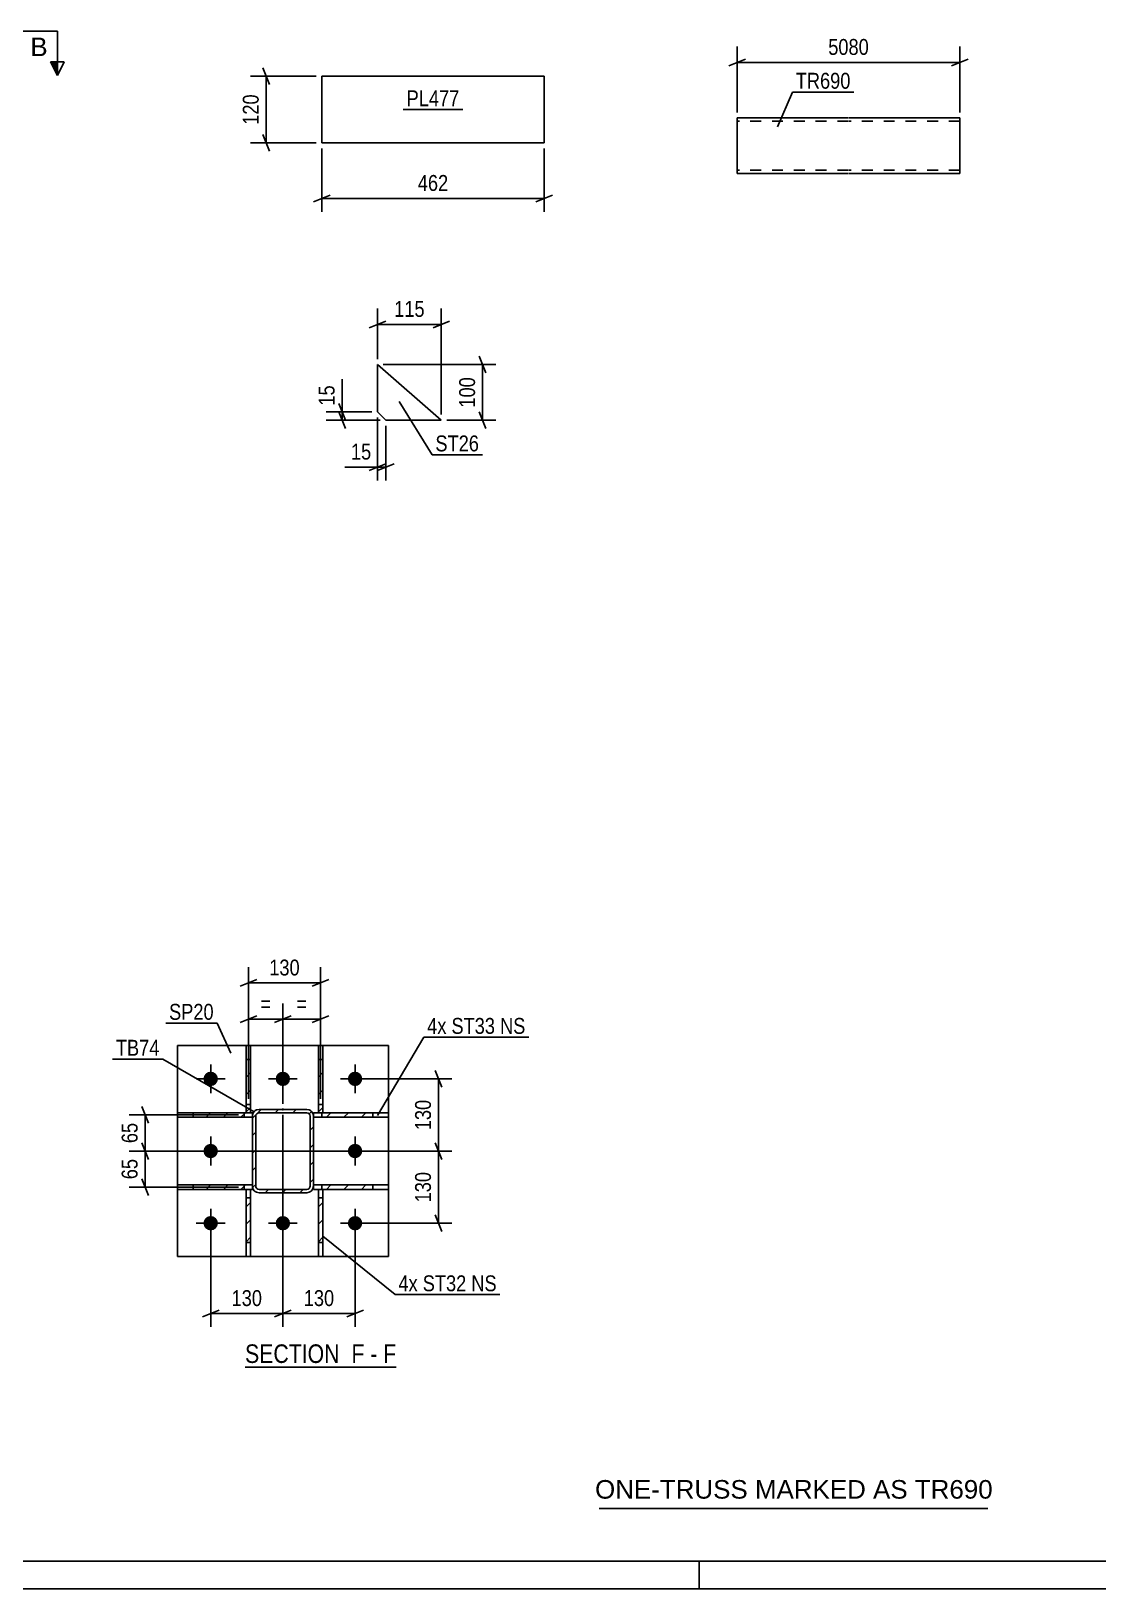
# Model space of a CAD drawing. Header units: millimetres. Extents: x 0 to 841, y 0 to 594.
# Drawn here: x 300.7 to 492.8, y 0 to 280.6 of the extents above; entities that cross this region are included whole.
import ezdxf

# ---------------------------------------------------------------- set-up
doc = ezdxf.new("R2010")
doc.units = ezdxf.units.MM
doc.linetypes.add('DXK_LINE_DOT2', pattern=[3.9198, 1.9599, -1.9599])
doc.linetypes.add('DXK_LINE_DOT3', pattern=[5.9187, 2.979, -0.9799, 0.9799, -0.9799])
doc.styles.add('Arial', font='ARIAL.TTF', dxfattribs={"height": 0.2})
doc.styles.add('Arial Narrow', font='ARIALN.TTF', dxfattribs={"height": 0.2})

# ---------------------------------------------------------------- blocks, each defined once
blk = doc.blocks.new('Unknown-570369591-1113')
at = {"color": 5, "linetype": 'Continuous'}
for p, q in [((5, 5), (836, 5)), ((421, 0), (421, 5)), ((0, 0), (841, 0))]:
    blk.add_line(p, q, dxfattribs=at)
blk = doc.blocks.new('Unknown-570369591-17 - 24302')
at = {"color": 6, "linetype": 'Continuous'}
blk.add_line((339.2, 39.94), (366.42, 39.94), dxfattribs=at)
at = {"color": 0, "linetype": 'Continuous'}
blk.add_wipeout([(357.31, 40.69), (357.31, 44.19), (339.2, 44.19), (339.2, 40.69)], dxfattribs=at)
at = {"color": 7, "linetype": 'Continuous', "style": 'Arial Narrow'}
blk.add_text('SECTION ', height=3.34, dxfattribs=at).set_placement((339.2, 40.69))
at = {"color": 0, "linetype": 'Continuous'}
blk.add_wipeout([(360.7, 40.69), (360.7, 44.19), (358.36, 44.19), (358.36, 40.69)], dxfattribs=at)
blk.add_wipeout([(363.03, 40.69), (363.03, 44.19), (361.75, 44.19), (361.75, 40.69)], dxfattribs=at)
at = {"color": 7, "linetype": 'Continuous', "style": 'Arial Narrow'}
blk.add_text('F', height=3.34, dxfattribs=at).set_placement((358.36, 40.69))
at = {"color": 0, "linetype": 'Continuous'}
blk.add_wipeout([(366.42, 40.69), (366.42, 44.19), (364.08, 44.19), (364.08, 40.69)], dxfattribs=at)
at = {"color": 7, "linetype": 'Continuous', "style": 'Arial Narrow'}
for s, p in [('-', (361.75, 40.69)), ('F', (364.08, 40.69))]:
    blk.add_text(s, height=3.34, dxfattribs=at).set_placement(p)
blk = doc.blocks.new('Part-570369591-24315 - 24302')
at = {"linetype": 'Continuous'}
h = blk.add_hatch(dxfattribs=at)
h.set_pattern_fill('', scale=0.7, style=0, pattern_type=0)
h.set_pattern_definition([(45, (351.1622, 86.0036), (-1.57154, 1.57154), [])])
h.paths.add_polyline_path([(351.42, 85.61), (351.16, 86), (350.77, 86.26), (350.31, 86.36), (341.71, 86.36), (341.25, 86.26), (340.87, 86), (340.6, 85.61), (340.51, 85.16), (340.51, 72.56), (340.6, 72.1), (340.87, 71.71), (341.25, 71.45), (341.71, 71.36), (350.31, 71.36), (350.77, 71.45), (351.16, 71.71), (351.42, 72.1), (351.51, 72.56), (351.51, 85.16)])
h.paths.add_polyline_path([(350.91, 72.56), (350.87, 72.33), (350.74, 72.13), (350.54, 72), (350.31, 71.96), (341.71, 71.96), (341.48, 72), (341.29, 72.13), (341.16, 72.33), (341.11, 72.56), (341.11, 85.16), (341.16, 85.38), (341.29, 85.58), (341.48, 85.71), (341.71, 85.76), (350.31, 85.76), (350.54, 85.71), (350.74, 85.58), (350.87, 85.38), (350.91, 85.16)])
blk.add_hatch(color=246, dxfattribs=at).paths.add_polyline_path([(346.01, 86.26, -1), (346.01, 86.46, -1)])
at = {"color": 7, "linetype": 'DXK_LINE_DOT2'}
for p, q in [((340.51, 85.16), (340.6, 85.61)), ((340.51, 72.56), (340.51, 85.16)), ((341.16, 85.38), (341.11, 85.16)), ((341.11, 72.56), (341.11, 85.16)), ((341.29, 85.58), (341.16, 85.38)), ((341.25, 86.26), (341.71, 86.36)), ((341.48, 85.71), (341.29, 85.58)), ((341.71, 85.76), (341.48, 85.71)), ((341.71, 86.36), (350.31, 86.36)), ((350.31, 85.76), (341.71, 85.76)), ((350.31, 86.36), (350.77, 86.26)), ((350.54, 85.71), (350.31, 85.76)), ((350.74, 85.58), (350.54, 85.71)), ((350.87, 85.38), (350.74, 85.58)), ((350.91, 85.16), (350.87, 85.38)), ((350.91, 72.56), (350.91, 85.16)), ((351.42, 85.61), (351.51, 85.16)), ((351.51, 72.56), (351.51, 85.16)), ((340.6, 72.1), (340.51, 72.56)), ((341.11, 72.56), (341.16, 72.33)), ((341.16, 72.33), (341.29, 72.13)), ((341.71, 71.36), (341.25, 71.45)), ((341.29, 72.13), (341.48, 72)), ((341.48, 72), (341.71, 71.96)), ((341.71, 71.96), (350.31, 71.96)), ((341.71, 71.36), (350.31, 71.36)), ((350.31, 71.96), (350.54, 72)), ((350.77, 71.45), (350.31, 71.36)), ((350.54, 72), (350.74, 72.13)), ((350.74, 72.13), (350.87, 72.33)), ((350.87, 72.33), (350.91, 72.56)), ((351.51, 72.56), (351.42, 72.1))]:
    blk.add_line(p, q, dxfattribs=at)
at = {"color": 2, "linetype": 'Continuous'}
for p, q in [((340.6, 85.61), (340.51, 85.16)), ((340.51, 72.56), (340.51, 85.16)), ((341.11, 85.16), (341.16, 85.38)), ((341.11, 72.56), (341.11, 85.16)), ((341.16, 85.38), (341.29, 85.58)), ((341.71, 86.36), (341.25, 86.26)), ((341.29, 85.58), (341.48, 85.71)), ((341.48, 85.71), (341.71, 85.76)), ((341.71, 86.36), (350.31, 86.36)), ((341.71, 85.76), (350.31, 85.76)), ((350.77, 86.26), (350.31, 86.36)), ((350.31, 85.76), (350.54, 85.71)), ((350.54, 85.71), (350.74, 85.58)), ((350.74, 85.58), (350.87, 85.38)), ((350.87, 85.38), (350.91, 85.16)), ((350.91, 72.56), (350.91, 85.16)), ((351.51, 85.16), (351.42, 85.61)), ((351.51, 72.56), (351.51, 85.16)), ((340.51, 72.56), (340.6, 72.1)), ((341.16, 72.33), (341.11, 72.56)), ((341.29, 72.13), (341.16, 72.33)), ((341.25, 71.45), (341.71, 71.36)), ((341.48, 72), (341.29, 72.13)), ((341.71, 71.96), (341.48, 72)), ((341.71, 71.96), (350.31, 71.96)), ((341.71, 71.36), (350.31, 71.36)), ((350.54, 72), (350.31, 71.96)), ((350.31, 71.36), (350.77, 71.45)), ((350.74, 72.13), (350.54, 72)), ((350.87, 72.33), (350.74, 72.13)), ((350.91, 72.56), (350.87, 72.33)), ((351.42, 72.1), (351.51, 72.56))]:
    blk.add_line(p, q, dxfattribs=at)
at = {"color": 246, "linetype": 'DXK_LINE_DOT2'}
blk.add_line((346.01, 86.36), (346.01, 86.36), dxfattribs=at)
at = {"color": 7, "linetype": 'DXK_LINE_DOT3'}
blk.add_line((346.01, 78.86), (346.01, 78.86), dxfattribs=at)
at = {"color": 246, "linetype": 'Continuous'}
blk.add_circle((346.01, 86.36), 0.1, dxfattribs=at)
at = {"color": 7, "linetype": 'DXK_LINE_DOT2'}
for centre, start, end in [((341.71, 85.16), 112.5001, 157.5001), ((350.31, 85.16), 22.5001, 67.5001), ((341.71, 72.56), 202.5001, 247.5001), ((350.31, 72.56), 292.5001, 337.5001)]:
    blk.add_arc(centre, 1.2, start, end, dxfattribs=at)
at = {"color": 2, "linetype": 'Continuous'}
for centre, start, end in [((341.71, 85.16), 112.5001, 157.5001), ((350.31, 85.16), 22.5001, 67.5001), ((341.71, 72.56), 202.5001, 247.5001), ((350.31, 72.56), 292.5001, 337.5001)]:
    blk.add_arc(centre, 1.2, start, end, dxfattribs=at)
blk = doc.blocks.new('Part-570369591-24317 - 24302')
at = {"linetype": 'Continuous'}
h = blk.add_hatch(dxfattribs=at)
h.set_pattern_fill('', scale=0.7, style=0, pattern_type=0)
h.set_pattern_definition([(45, (339.398, 71.946), (-1.57154, 1.57154), [])])
h.paths.add_polyline_path([(340.2, 71.95), (339.4, 71.95), (339.4, 62.38), (340.2, 62.38)])
at = {"color": 7, "linetype": 'DXK_LINE_DOT2'}
for p, q in [((339.4, 62.38), (339.4, 71.95)), ((340.2, 71.95), (339.4, 71.95)), ((339.4, 70.45), (340.2, 70.45)), ((340.2, 62.38), (340.2, 71.95))]:
    blk.add_line(p, q, dxfattribs=at)
at = {"color": 2, "linetype": 'Continuous'}
for p, q in [((340.2, 71.95), (339.4, 71.95)), ((339.4, 71.95), (339.4, 62.38)), ((340.2, 62.38), (340.2, 71.95)), ((339.4, 59.86), (339.4, 62.38)), ((339.4, 62.38), (340.2, 62.38)), ((340.2, 59.86), (340.2, 62.38)), ((339.4, 59.86), (340.2, 59.86))]:
    blk.add_line(p, q, dxfattribs=at)
blk = doc.blocks.new('Part-570369591-24325 - 24302')
at = {"color": 2, "linetype": 'Continuous'}
for p, q in [((327.01, 97.86), (365.01, 97.86)), ((327.01, 97.86), (327.01, 59.86)), ((365.01, 97.86), (365.01, 59.86)), ((327.01, 59.86), (365.01, 59.86))]:
    blk.add_line(p, q, dxfattribs=at)
blk = doc.blocks.new('Part-570369591-24318 - 24302')
at = {"linetype": 'Continuous'}
h = blk.add_hatch(dxfattribs=at)
h.set_pattern_fill('', scale=0.7, style=0, pattern_type=0)
h.set_pattern_definition([(45, (352.3974, 71.946), (-1.57154, 1.57154), [])])
h.paths.add_polyline_path([(353.2, 71.95), (352.4, 71.95), (352.4, 62.38), (353.2, 62.38)])
at = {"color": 7, "linetype": 'DXK_LINE_DOT2'}
for p, q in [((352.4, 62.38), (352.4, 71.95)), ((353.2, 71.95), (352.4, 71.95)), ((352.4, 70.45), (353.2, 70.45)), ((353.2, 62.38), (353.2, 71.95))]:
    blk.add_line(p, q, dxfattribs=at)
at = {"color": 2, "linetype": 'Continuous'}
for p, q in [((353.2, 71.95), (352.4, 71.95)), ((352.4, 71.95), (352.4, 62.38)), ((353.2, 62.38), (353.2, 71.95)), ((352.4, 59.86), (352.4, 62.38)), ((352.4, 62.38), (353.2, 62.38)), ((353.2, 59.86), (353.2, 62.38)), ((352.4, 59.86), (353.2, 59.86))]:
    blk.add_line(p, q, dxfattribs=at)
blk = doc.blocks.new('Part-570369591-24320 - 24302')
at = {"linetype": 'Continuous'}
h = blk.add_hatch(dxfattribs=at)
h.set_pattern_fill('', scale=0.7, style=0, pattern_type=0)
h.set_pattern_definition([(45, (352.3978, 95.3303), (-1.57154, 1.57154), [])])
h.paths.add_polyline_path([(353.2, 95.33), (352.4, 95.33), (352.4, 85.75), (353.2, 85.75)])
at = {"color": 2, "linetype": 'Continuous'}
for p, q in [((352.4, 97.86), (353.2, 97.86)), ((352.4, 95.33), (352.4, 97.86)), ((353.2, 95.33), (353.2, 97.86)), ((352.4, 85.75), (352.4, 95.33)), ((352.4, 95.33), (353.2, 95.33)), ((353.2, 95.33), (353.2, 85.75)), ((353.2, 85.75), (352.4, 85.75))]:
    blk.add_line(p, q, dxfattribs=at)
at = {"color": 7, "linetype": 'DXK_LINE_DOT2'}
for p, q in [((352.4, 85.75), (352.4, 95.33)), ((353.2, 95.33), (353.2, 85.75)), ((352.4, 87.25), (353.2, 87.25)), ((353.2, 85.75), (352.4, 85.75))]:
    blk.add_line(p, q, dxfattribs=at)
blk = doc.blocks.new('Part-570369591-24319 - 24302')
at = {"linetype": 'Continuous'}
h = blk.add_hatch(dxfattribs=at)
h.set_pattern_fill('', scale=0.7, style=0, pattern_type=0)
h.set_pattern_definition([(45, (339.3984, 95.3302), (-1.57154, 1.57154), [])])
h.paths.add_polyline_path([(340.2, 95.33), (339.4, 95.33), (339.4, 85.75), (340.2, 85.75)])
at = {"color": 2, "linetype": 'Continuous'}
for p, q in [((339.4, 97.86), (340.2, 97.86)), ((339.4, 95.33), (339.4, 97.86)), ((340.2, 95.33), (340.2, 97.86)), ((339.4, 85.75), (339.4, 95.33)), ((339.4, 95.33), (340.2, 95.33)), ((340.2, 95.33), (340.2, 85.75)), ((340.2, 85.75), (339.4, 85.75))]:
    blk.add_line(p, q, dxfattribs=at)
at = {"color": 7, "linetype": 'DXK_LINE_DOT2'}
for p, q in [((339.4, 85.75), (339.4, 95.33)), ((340.2, 95.33), (340.2, 85.75)), ((339.4, 87.25), (340.2, 87.25)), ((340.2, 85.75), (339.4, 85.75))]:
    blk.add_line(p, q, dxfattribs=at)
blk = doc.blocks.new('Part-570369591-24321 - 24302')
at = {"linetype": 'Continuous'}
h = blk.add_hatch(dxfattribs=at)
h.set_pattern_fill('', scale=0.7, style=0, pattern_type=0)
h.set_pattern_definition([(45, (329.8301, 72.7565), (-1.57154, 1.57154), [])])
h.paths.add_polyline_path([(340.51, 72.76), (329.83, 72.76), (329.83, 71.96), (340.51, 71.96)])
at = {"color": 2, "linetype": 'Continuous'}
for p, q in [((327.01, 72.76), (329.83, 72.76)), ((327.01, 71.96), (327.01, 72.76)), ((329.83, 71.96), (327.01, 71.96)), ((329.83, 72.76), (340.51, 72.76)), ((329.83, 71.96), (329.83, 72.76)), ((340.51, 71.96), (329.83, 71.96)), ((340.51, 72.76), (340.51, 71.96))]:
    blk.add_line(p, q, dxfattribs=at)
at = {"color": 7, "linetype": 'DXK_LINE_DOT2'}
for p, q in [((329.83, 72.76), (340.51, 72.76)), ((329.83, 71.96), (340.51, 71.96)), ((339.01, 71.96), (339.01, 72.76)), ((340.51, 72.76), (340.51, 71.96))]:
    blk.add_line(p, q, dxfattribs=at)
blk = doc.blocks.new('Part-570369591-24322 - 24302')
at = {"linetype": 'Continuous'}
h = blk.add_hatch(dxfattribs=at)
h.set_pattern_fill('', scale=0.7, style=0, pattern_type=0)
h.set_pattern_definition([(45, (329.8301, 85.7565), (-1.57154, 1.57154), [])])
h.paths.add_polyline_path([(340.51, 85.76), (329.83, 85.76), (329.83, 84.96), (340.51, 84.96)])
at = {"color": 2, "linetype": 'Continuous'}
for p, q in [((327.01, 85.76), (329.83, 85.76)), ((327.01, 84.96), (327.01, 85.76)), ((329.83, 84.96), (327.01, 84.96)), ((329.83, 85.76), (340.51, 85.76)), ((329.83, 84.96), (329.83, 85.76)), ((340.51, 84.96), (329.83, 84.96)), ((340.51, 85.76), (340.51, 84.96))]:
    blk.add_line(p, q, dxfattribs=at)
at = {"color": 7, "linetype": 'DXK_LINE_DOT2'}
for p, q in [((329.83, 85.76), (340.51, 85.76)), ((329.83, 84.96), (340.51, 84.96)), ((339.01, 84.96), (339.01, 85.76)), ((340.51, 85.76), (340.51, 84.96))]:
    blk.add_line(p, q, dxfattribs=at)
blk = doc.blocks.new('Part-570369591-24323 - 24302')
at = {"linetype": 'Continuous'}
h = blk.add_hatch(dxfattribs=at)
h.set_pattern_fill('', scale=0.7, style=0, pattern_type=0)
h.set_pattern_definition([(45, (351.5144, 72.7565), (-1.57154, 1.57154), [])])
h.paths.add_polyline_path([(362.2, 72.76), (351.51, 72.76), (351.51, 71.96), (362.2, 71.96)])
at = {"color": 7, "linetype": 'DXK_LINE_DOT2'}
for p, q in [((362.2, 72.76), (351.51, 72.76)), ((351.51, 72.76), (351.51, 71.96)), ((351.51, 71.96), (362.2, 71.96)), ((353.01, 71.96), (353.01, 72.76))]:
    blk.add_line(p, q, dxfattribs=at)
at = {"color": 2, "linetype": 'Continuous'}
for p, q in [((362.2, 72.76), (351.51, 72.76)), ((351.51, 72.76), (351.51, 71.96)), ((351.51, 71.96), (362.2, 71.96)), ((362.2, 72.76), (365.01, 72.76)), ((362.2, 71.96), (362.2, 72.76)), ((365.01, 71.96), (362.2, 71.96)), ((365.01, 72.76), (365.01, 71.96))]:
    blk.add_line(p, q, dxfattribs=at)
blk = doc.blocks.new('Part-570369591-24324 - 24302')
at = {"linetype": 'Continuous'}
h = blk.add_hatch(dxfattribs=at)
h.set_pattern_fill('', scale=0.7, style=0, pattern_type=0)
h.set_pattern_definition([(45, (351.5144, 85.7565), (-1.57154, 1.57154), [])])
h.paths.add_polyline_path([(362.2, 85.76), (351.51, 85.76), (351.51, 84.96), (362.2, 84.96)])
at = {"color": 7, "linetype": 'DXK_LINE_DOT2'}
for p, q in [((362.2, 85.76), (351.51, 85.76)), ((351.51, 85.76), (351.51, 84.96)), ((351.51, 84.96), (362.2, 84.96)), ((353.01, 84.96), (353.01, 85.76))]:
    blk.add_line(p, q, dxfattribs=at)
at = {"color": 2, "linetype": 'Continuous'}
for p, q in [((362.2, 85.76), (351.51, 85.76)), ((351.51, 85.76), (351.51, 84.96)), ((351.51, 84.96), (362.2, 84.96)), ((362.2, 85.76), (365.01, 85.76)), ((362.2, 84.96), (362.2, 85.76)), ((365.01, 84.96), (362.2, 84.96)), ((365.01, 85.76), (365.01, 84.96))]:
    blk.add_line(p, q, dxfattribs=at)
blk = doc.blocks.new('Bolt-570369591-24371 - 24302')
at = {"linetype": 'Continuous'}
for points in [[(334.31, 91.86, -1), (331.71, 91.86, -1)], [(347.31, 91.86, -1), (344.71, 91.86, -1)], [(360.31, 91.86, -1), (357.71, 91.86, -1)], [(334.31, 78.86, -1), (331.71, 78.86, -1)], [(360.31, 78.86, -1), (357.71, 78.86, -1)], [(334.31, 65.86, -1), (331.71, 65.86, -1)], [(347.31, 65.86, -1), (344.71, 65.86, -1)], [(360.31, 65.86, -1), (357.71, 65.86, -1)]]:
    blk.add_hatch(color=1, dxfattribs=at).paths.add_polyline_path(points)
at = {"color": 1, "linetype": 'Continuous'}
for p, q in [((333.01, 94.46), (333.01, 89.26)), ((346.01, 94.46), (346.01, 89.26)), ((359.01, 94.46), (359.01, 89.26)), ((330.41, 91.86), (335.61, 91.86)), ((343.41, 91.86), (348.61, 91.86)), ((356.41, 91.86), (361.61, 91.86)), ((333.01, 81.46), (333.01, 76.26)), ((359.01, 81.46), (359.01, 76.26)), ((330.41, 78.86), (335.61, 78.86)), ((356.41, 78.86), (361.61, 78.86)), ((333.01, 68.46), (333.01, 63.26)), ((346.01, 68.46), (346.01, 63.26)), ((359.01, 68.46), (359.01, 63.26)), ((330.41, 65.86), (335.61, 65.86)), ((343.41, 65.86), (348.61, 65.86)), ((356.41, 65.86), (361.61, 65.86))]:
    blk.add_line(p, q, dxfattribs=at)
blk = doc.blocks.new('Part-570369591-17386 - 17385')
at = {"color": 2, "linetype": 'Continuous'}
for p, q in [((353, 272.45), (353, 260.45)), ((353, 272.45), (373, 272.45)), ((373.1, 272.45), (393.1, 272.45)), ((393.1, 272.45), (393.1, 260.45)), ((353, 260.45), (373, 260.45)), ((373.1, 260.45), (393.1, 260.45))]:
    blk.add_line(p, q, dxfattribs=at)
blk = doc.blocks.new('Part-570369591-17439 - 17438')
at = {"color": 2, "linetype": 'Continuous'}
for p, q in [((447.84, 264.95), (427.84, 264.95)), ((427.84, 264.95), (427.84, 256.15)), ((467.94, 264.95), (447.94, 264.95)), ((467.94, 264.95), (467.94, 264.95)), ((467.94, 264.95), (467.94, 254.95)), ((427.84, 255.3), (427.84, 256.15)), ((427.84, 255.04), (427.84, 255.3)), ((427.84, 254.95), (427.84, 255.04)), ((447.84, 254.95), (427.84, 254.95)), ((467.94, 254.95), (447.94, 254.95)), ((467.94, 254.95), (467.94, 254.95))]:
    blk.add_line(p, q, dxfattribs=at)
at = {"color": 7, "linetype": 'DXK_LINE_DOT2'}
for p, q in [((447.84, 264.35), (427.84, 264.35)), ((427.84, 264.35), (427.84, 264.2)), ((467.94, 264.35), (447.94, 264.35)), ((467.94, 254.95), (467.94, 264.95)), ((467.94, 264.35), (467.94, 264.35)), ((427.84, 255.59), (427.84, 256.15)), ((427.84, 255.55), (427.84, 255.59)), ((427.84, 255.3), (427.84, 255.59)), ((447.84, 255.55), (427.84, 255.55)), ((467.94, 255.55), (447.94, 255.55)), ((467.94, 255.55), (467.94, 255.55)), ((427.84, 255.04), (427.84, 254.95))]:
    blk.add_line(p, q, dxfattribs=at)
blk = doc.blocks.new('Part-570369591-17452 - 17451')
at = {"color": 2, "linetype": 'Continuous'}
for p, q in [((363.05, 212.01), (363.05, 220.51)), ((374.55, 210.51), (363.05, 220.51)), ((364.55, 210.51), (363.05, 212.01)), ((364.55, 210.51), (374.55, 210.51))]:
    blk.add_line(p, q, dxfattribs=at)
blk = doc.blocks.new('StraightDimension-570369591-24597 - 24302')
at = {"color": 7, "linetype": 'Continuous'}
for p, q in [((346.01, 85.36), (346.01, 47.19)), ((333.01, 64.86), (333.01, 47.19)), ((334.51, 50.19), (331.51, 48.99)), ((333.01, 49.59), (346.01, 49.59)), ((344.51, 48.99), (347.51, 50.19))]:
    blk.add_line(p, q, dxfattribs=at)
at = {"color": 0}
blk.add_wipeout([(342.86, 50.34), (342.86, 54.54), (336.17, 54.54), (336.17, 50.34)], dxfattribs=at)
at = {"color": 3, "style": 'Arial Narrow'}
blk.add_text('130', height=2.863, dxfattribs=at).set_placement((336.77, 50.94))
blk = doc.blocks.new('StraightDimension-570369591-24699 - 24302')
at = {"color": 7, "linetype": 'Continuous'}
for p, q in [((349.91, 78.86), (318.34, 78.86)), ((320.59, 80.36), (321.79, 77.36)), ((321.19, 72.36), (321.19, 78.86)), ((321.79, 70.86), (320.59, 73.86)), ((338.01, 72.36), (318.34, 72.36))]:
    blk.add_line(p, q, dxfattribs=at)
at = {"color": 0}
blk.add_wipeout([(320.44, 78.03), (316.24, 78.03), (316.24, 73.18), (320.44, 73.18)], dxfattribs=at)
at = {"color": 3, "style": 'Arial Narrow'}
blk.add_text('65', height=2.863, rotation=90.0002, dxfattribs=at).set_placement((319.84, 73.78))
blk = doc.blocks.new('StraightDimension-570369591-24698 - 24302')
at = {"color": 7, "linetype": 'Continuous'}
for p, q in [((338.01, 85.36), (318.34, 85.36)), ((320.59, 86.86), (321.79, 83.86)), ((321.19, 78.86), (321.19, 85.36)), ((349.91, 78.86), (318.34, 78.86)), ((321.79, 77.36), (320.59, 80.36))]:
    blk.add_line(p, q, dxfattribs=at)
at = {"color": 0}
blk.add_wipeout([(320.44, 84.53), (316.24, 84.53), (316.24, 79.68), (320.44, 79.68)], dxfattribs=at)
at = {"color": 3, "style": 'Arial Narrow'}
blk.add_text('65', height=2.863, rotation=90.0002, dxfattribs=at).set_placement((319.84, 80.28))
blk = doc.blocks.new('StraightDimension-570369591-24579 - 24302')
at = {"color": 7, "linetype": 'Continuous'}
for p, q in [((339.8, 88.25), (339.8, 105.44)), ((346.01, 87.36), (346.01, 105.44)), ((338.3, 101.99), (341.3, 103.19)), ((339.8, 102.59), (346.01, 102.59)), ((347.51, 103.19), (344.51, 101.99))]:
    blk.add_line(p, q, dxfattribs=at)
at = {"color": 0}
blk.add_wipeout([(344.47, 103.34), (344.47, 107.54), (341.35, 107.54), (341.35, 103.34)], dxfattribs=at)
at = {"color": 3, "style": 'Arial Narrow'}
blk.add_text('=', height=2.86, dxfattribs=at).set_placement((341.95, 103.94))
blk = doc.blocks.new('StraightDimension-570369591-24578 - 24302')
at = {"color": 7, "linetype": 'Continuous'}
for p, q in [((346.01, 87.36), (346.01, 105.44)), ((352.8, 88.25), (352.8, 105.44)), ((344.51, 101.99), (347.51, 103.19)), ((346.01, 102.59), (352.8, 102.59)), ((354.3, 103.19), (351.3, 101.99))]:
    blk.add_line(p, q, dxfattribs=at)
at = {"color": 0}
blk.add_wipeout([(350.97, 103.34), (350.97, 107.54), (347.85, 107.54), (347.85, 103.34)], dxfattribs=at)
at = {"color": 3, "style": 'Arial Narrow'}
blk.add_text('=', height=2.86, dxfattribs=at).set_placement((348.45, 103.94))
blk = doc.blocks.new('StraightDimension-570369591-24591 - 24302')
at = {"color": 7, "linetype": 'Continuous'}
for p, q in [((341.3, 109.73), (338.3, 108.53)), ((339.8, 88.25), (339.8, 111.98)), ((351.3, 108.53), (354.3, 109.73)), ((352.8, 88.25), (352.8, 111.98)), ((339.8, 109.13), (352.8, 109.13))]:
    blk.add_line(p, q, dxfattribs=at)
at = {"color": 0}
blk.add_wipeout([(349.64, 109.88), (349.64, 114.08), (342.96, 114.08), (342.96, 109.88)], dxfattribs=at)
at = {"color": 3, "style": 'Arial Narrow'}
blk.add_text('130', height=2.863, dxfattribs=at).set_placement((343.56, 110.48))
blk = doc.blocks.new('StraightDimension-570369591-24596 - 24302')
at = {"color": 7, "linetype": 'Continuous'}
for p, q in [((346.01, 85.36), (346.01, 47.19)), ((359.01, 64.86), (359.01, 47.19)), ((347.51, 50.19), (344.51, 48.99)), ((346.01, 49.59), (359.01, 49.59)), ((357.51, 48.99), (360.51, 50.19))]:
    blk.add_line(p, q, dxfattribs=at)
at = {"color": 0}
blk.add_wipeout([(355.86, 50.34), (355.86, 54.54), (349.17, 54.54), (349.17, 50.34)], dxfattribs=at)
at = {"color": 3, "style": 'Arial Narrow'}
blk.add_text('130', height=2.863, dxfattribs=at).set_placement((349.77, 50.94))
blk = doc.blocks.new('StraightDimension-570369591-24665 - 24302')
at = {"color": 7, "linetype": 'Continuous'}
for p, q in [((374.63, 90.36), (373.43, 93.36)), ((360.01, 91.86), (376.43, 91.86)), ((374.03, 78.86), (374.03, 91.86)), ((342.11, 78.86), (376.43, 78.86)), ((373.43, 80.36), (374.63, 77.36))]:
    blk.add_line(p, q, dxfattribs=at)
at = {"color": 0}
blk.add_wipeout([(373.28, 88.7), (369.08, 88.7), (369.08, 82.01), (373.28, 82.01)], dxfattribs=at)
at = {"color": 3, "style": 'Arial Narrow'}
blk.add_text('130', height=2.863, rotation=90.0002, dxfattribs=at).set_placement((372.68, 82.61))
blk = doc.blocks.new('StraightDimension-570369591-24666 - 24302')
at = {"color": 7, "linetype": 'Continuous'}
for p, q in [((342.11, 78.86), (376.43, 78.86)), ((374.63, 77.36), (373.43, 80.36)), ((374.03, 65.86), (374.03, 78.86)), ((373.43, 67.36), (374.63, 64.36)), ((360.01, 65.86), (376.43, 65.86))]:
    blk.add_line(p, q, dxfattribs=at)
at = {"color": 0}
blk.add_wipeout([(373.28, 75.7), (369.08, 75.7), (369.08, 69.01), (373.28, 69.01)], dxfattribs=at)
at = {"color": 3, "style": 'Arial Narrow'}
blk.add_text('130', height=2.863, rotation=90.0002, dxfattribs=at).set_placement((372.68, 69.61))
blk = doc.blocks.new('StraightDimension-570369591-17780 - 17385')
at = {"color": 7, "linetype": 'Continuous'}
for p, q in [((352, 272.45), (340.15, 272.45)), ((342.4, 273.95), (343.6, 270.95)), ((343, 260.45), (343, 272.45)), ((343.6, 258.95), (342.4, 261.95)), ((352, 260.45), (340.15, 260.45))]:
    blk.add_line(p, q, dxfattribs=at)
at = {"color": 0}
blk.add_wipeout([(342.25, 269.79), (338.05, 269.79), (338.05, 263.11), (342.25, 263.11)], dxfattribs=at)
at = {"color": 3, "style": 'Arial Narrow'}
blk.add_text('120', height=2.863, rotation=90.0002, dxfattribs=at).set_placement((341.65, 263.71))
blk = doc.blocks.new('StraightDimension-570369591-17784 - 17385')
at = {"color": 7, "linetype": 'Continuous'}
for p, q in [((353, 259.45), (353, 248.05)), ((393.1, 259.45), (393.1, 248.05)), ((354.5, 251.05), (351.5, 249.85)), ((353, 250.45), (393.1, 250.45)), ((391.6, 249.85), (394.6, 251.05))]:
    blk.add_line(p, q, dxfattribs=at)
at = {"color": 0}
blk.add_wipeout([(376.39, 251.2), (376.39, 255.4), (369.71, 255.4), (369.71, 251.2)], dxfattribs=at)
at = {"color": 3, "style": 'Arial Narrow'}
blk.add_text('462', height=2.863, dxfattribs=at).set_placement((370.31, 251.8))
blk = doc.blocks.new('StraightDimension-570369591-17845 - 17438')
at = {"color": 7, "linetype": 'Continuous'}
for p, q in [((427.84, 265.95), (427.84, 277.8)), ((467.94, 265.95), (467.94, 277.8)), ((429.34, 275.55), (426.34, 274.35)), ((466.44, 274.35), (469.44, 275.55)), ((427.84, 274.95), (467.94, 274.95))]:
    blk.add_line(p, q, dxfattribs=at)
at = {"color": 0}
blk.add_wipeout([(452.15, 275.7), (452.15, 279.9), (443.64, 279.9), (443.64, 275.7)], dxfattribs=at)
at = {"color": 3, "style": 'Arial Narrow'}
blk.add_text('5080', height=2.863, dxfattribs=at).set_placement((444.24, 276.3))
blk = doc.blocks.new('StraightDimension-570369591-17857 - 17451')
at = {"color": 7, "linetype": 'Continuous'}
for p, q in [((356.07, 213.51), (357.27, 210.51)), ((362.05, 212.01), (353.82, 212.01)), ((363.55, 210.51), (353.82, 210.51)), ((357.27, 209.01), (356.07, 212.01)), ((356.67, 210.51), (356.67, 212.01))]:
    blk.add_line(p, q, dxfattribs=at)
at = {"color": 0}
blk.add_wipeout([(355.92, 217.39), (351.72, 217.39), (351.72, 212.53), (355.92, 212.53)], dxfattribs=at)
at = {"color": 7, "linetype": 'Continuous'}
blk.add_line((356.67, 212.01), (356.67, 217.92), dxfattribs=at)
blk.add_line((356.67, 212.01), (356.67, 217.92), dxfattribs=at)
at = {"color": 3, "style": 'Arial Narrow'}
blk.add_text('15', height=2.863, rotation=90.0002, dxfattribs=at).set_placement((355.32, 213.13))
blk = doc.blocks.new('StraightDimension-570369591-17849 - 17451')
at = {"color": 7, "linetype": 'Continuous'}
for p, q in [((363.05, 211.01), (363.05, 199.66)), ((364.55, 209.51), (364.55, 199.66)), ((361.55, 201.46), (364.55, 202.66)), ((366.05, 202.66), (363.05, 201.46)), ((363.05, 202.06), (364.55, 202.06))]:
    blk.add_line(p, q, dxfattribs=at)
at = {"color": 0}
blk.add_wipeout([(362.53, 202.81), (362.53, 207.01), (357.67, 207.01), (357.67, 202.81)], dxfattribs=at)
at = {"color": 7, "linetype": 'Continuous'}
blk.add_line((363.05, 202.06), (357.15, 202.06), dxfattribs=at)
blk.add_line((363.05, 202.06), (357.15, 202.06), dxfattribs=at)
at = {"color": 3, "style": 'Arial Narrow'}
blk.add_text('15', height=2.863, dxfattribs=at).set_placement((358.27, 203.41))
blk = doc.blocks.new('StraightDimension-570369591-17861 - 17451')
at = {"color": 7, "linetype": 'Continuous'}
for p, q in [((381.37, 222.01), (382.57, 219.01)), ((364.05, 220.51), (384.37, 220.51)), ((381.97, 210.51), (381.97, 220.51)), ((375.55, 210.51), (384.37, 210.51)), ((382.57, 209.01), (381.37, 212.01))]:
    blk.add_line(p, q, dxfattribs=at)
at = {"color": 0}
blk.add_wipeout([(381.22, 218.85), (377.02, 218.85), (377.02, 212.17), (381.22, 212.17)], dxfattribs=at)
at = {"color": 3, "style": 'Arial Narrow'}
blk.add_text('100', height=2.863, rotation=90.0002, dxfattribs=at).set_placement((380.62, 212.77))
blk = doc.blocks.new('StraightDimension-570369591-17853 - 17451')
at = {"color": 7, "linetype": 'Continuous'}
for p, q in [((363.05, 221.51), (363.05, 230.61)), ((374.55, 211.51), (374.55, 230.61)), ((361.55, 227.16), (364.55, 228.36)), ((363.05, 227.76), (374.55, 227.76)), ((376.05, 228.36), (373.05, 227.16))]:
    blk.add_line(p, q, dxfattribs=at)
at = {"color": 0}
blk.add_wipeout([(372.15, 228.51), (372.15, 232.71), (365.46, 232.71), (365.46, 228.51)], dxfattribs=at)
at = {"color": 3, "style": 'Arial Narrow'}
blk.add_text('115', height=2.863, dxfattribs=at).set_placement((366.06, 229.11))
blk = doc.blocks.new('Unknown-570369591-24929')
at = {"color": 7, "linetype": 'Continuous'}
blk.add_line((403, 14.5), (473, 14.5), dxfattribs=at)
at = {"color": 7, "style": 'Arial'}
blk.add_text('ONE-TRUSS MARKED AS TR690', height=3.3428, dxfattribs=at).set_placement((402.24, 16.25))
blk = doc.blocks.new('SectionMark-570369591-3643 - 2634')
at = {"color": 6, "linetype": 'Continuous'}
for p, q in [((305.39, 280.58), (305.39, 272.58)), ((20.57, 280.58), (20.57, 272.58)), ((20.57, 272.58), (19.32, 275.08)), ((306.64, 275.08), (305.39, 272.58))]:
    blk.add_line(p, q, dxfattribs=at)
at = {"color": 0, "linetype": 'Continuous'}
for points in [[(25.43, 276.08), (25.43, 279.58), (22.32, 279.58), (22.32, 276.08)], [(303.64, 276.08), (303.64, 279.58), (300.53, 279.58), (300.53, 276.08)]]:
    blk.add_wipeout(points, dxfattribs=at)
at = {"linetype": 'Continuous'}
for points in [[(20.57, 275.08), (21.82, 275.08), (20.57, 272.58)], [(304.14, 275.08), (305.39, 275.08), (305.39, 272.58)]]:
    blk.add_hatch(color=6, dxfattribs=at).paths.add_polyline_path(points)
at = {"color": 6, "linetype": 'Continuous'}
for p, q in [((305.39, 280.58), (297.39, 280.58)), ((20.57, 280.58), (28.57, 280.58)), ((21.82, 275.08), (19.32, 275.08)), ((20.57, 272.58), (21.82, 275.08)), ((304.14, 275.08), (306.64, 275.08)), ((305.39, 272.58), (304.14, 275.08))]:
    blk.add_line(p, q, dxfattribs=at)
at = {"color": 3, "linetype": 'Continuous', "style": 'Arial'}
for p in [(22.32, 276.08), (300.53, 276.08)]:
    blk.add_text('B', height=3.34, dxfattribs=at).set_placement(p)
blk = doc.blocks.new('MarkSet-570369591-24650 - 24302')
at = {"color": 0}
blk.add_wipeout([(375.47, 99.97), (375.47, 102.97), (372, 102.97), (372, 99.97)], dxfattribs=at)
blk.add_wipeout([(375.47, 99.97), (375.47, 102.97), (372, 102.97), (372, 99.97)], dxfattribs=at)
at = {"color": 30, "linetype": 'Continuous'}
blk.add_line((363.05, 85.27), (371.4, 99.37), dxfattribs=at)
at = {"color": 0}
blk.add_wipeout([(384.23, 99.97), (384.23, 102.97), (376.37, 102.97), (376.37, 99.97)], dxfattribs=at)
blk.add_wipeout([(384.23, 99.97), (384.23, 102.97), (376.37, 102.97), (376.37, 99.97)], dxfattribs=at)
at = {"color": 3, "style": 'Arial Narrow'}
blk.add_text('4x', height=2.863, dxfattribs=at).set_placement((372, 99.97))
at = {"color": 0}
blk.add_wipeout([(389.69, 99.97), (389.69, 102.97), (385.13, 102.97), (385.13, 99.97)], dxfattribs=at)
blk.add_wipeout([(389.69, 99.97), (389.69, 102.97), (385.13, 102.97), (385.13, 99.97)], dxfattribs=at)
at = {"color": 30, "linetype": 'Continuous'}
blk.add_line((371.4, 99.37), (390.29, 99.37), dxfattribs=at)
at = {"color": 3, "style": 'Arial Narrow'}
for s, p in [('ST33', (376.37, 99.97)), ('NS', (385.13, 99.97))]:
    blk.add_text(s, height=2.863, dxfattribs=at).set_placement(p)
blk = doc.blocks.new('Mark-570369591-24616 - 24302')
at = {"color": 0}
blk.add_wipeout([(323.78, 96.03), (323.78, 99.03), (315.93, 99.03), (315.93, 96.03)], dxfattribs=at)
blk.add_wipeout([(323.78, 96.03), (323.78, 99.03), (315.93, 99.03), (315.93, 96.03)], dxfattribs=at)
at = {"color": 30, "linetype": 'Continuous'}
for p in [(315.33, 95.43), (340.84, 85.93)]:
    blk.add_line(p, (324.38, 95.43), dxfattribs=at)
at = {"color": 3, "style": 'Arial Narrow'}
blk.add_text('TB74', height=2.863, dxfattribs=at).set_placement((315.93, 96.03))
blk = doc.blocks.new('Mark-570369591-24631 - 24302')
at = {"color": 0}
blk.add_wipeout([(333.55, 102.5), (333.55, 105.5), (325.51, 105.5), (325.51, 102.5)], dxfattribs=at)
blk.add_wipeout([(333.55, 102.5), (333.55, 105.5), (325.51, 105.5), (325.51, 102.5)], dxfattribs=at)
at = {"color": 30, "linetype": 'Continuous'}
for p in [(324.91, 101.9), (336.65, 96.5)]:
    blk.add_line(p, (334.15, 101.9), dxfattribs=at)
at = {"color": 3, "style": 'Arial Narrow'}
blk.add_text('SP20', height=2.863, dxfattribs=at).set_placement((325.51, 102.5))
blk = doc.blocks.new('MarkSet-570369591-24643 - 24302')
at = {"color": 0}
blk.add_wipeout([(370.3, 53.6), (370.3, 56.6), (366.82, 56.6), (366.82, 53.6)], dxfattribs=at)
blk.add_wipeout([(370.3, 53.6), (370.3, 56.6), (366.82, 56.6), (366.82, 53.6)], dxfattribs=at)
at = {"color": 30, "linetype": 'Continuous'}
blk.add_line((353.2, 63.51), (366.22, 53), dxfattribs=at)
at = {"color": 0}
blk.add_wipeout([(379.05, 53.6), (379.05, 56.6), (371.2, 56.6), (371.2, 53.6)], dxfattribs=at)
blk.add_wipeout([(379.05, 53.6), (379.05, 56.6), (371.2, 56.6), (371.2, 53.6)], dxfattribs=at)
at = {"color": 3, "style": 'Arial Narrow'}
blk.add_text('4x', height=2.863, dxfattribs=at).set_placement((366.82, 53.6))
at = {"color": 0}
blk.add_wipeout([(384.51, 53.6), (384.51, 56.6), (379.95, 56.6), (379.95, 53.6)], dxfattribs=at)
blk.add_wipeout([(384.51, 53.6), (384.51, 56.6), (379.95, 56.6), (379.95, 53.6)], dxfattribs=at)
at = {"color": 30, "linetype": 'Continuous'}
blk.add_line((366.22, 53), (385.11, 53), dxfattribs=at)
at = {"color": 3, "style": 'Arial Narrow'}
for s, p in [('ST32', (371.2, 53.6)), ('NS', (379.95, 53.6))]:
    blk.add_text(s, height=2.863, dxfattribs=at).set_placement(p)
blk = doc.blocks.new('Mark-570369591-18456 - 17385')
at = {"color": 0}
blk.add_wipeout([(377.8, 267.05), (377.8, 270.05), (368.3, 270.05), (368.3, 267.05)], dxfattribs=at)
blk.add_wipeout([(377.8, 267.05), (377.8, 270.05), (368.3, 270.05), (368.3, 267.05)], dxfattribs=at)
at = {"color": 30, "linetype": 'Continuous'}
blk.add_line((367.7, 266.45), (378.4, 266.45), dxfattribs=at)
at = {"color": 3, "style": 'Arial Narrow'}
blk.add_text('PL477', height=2.863, dxfattribs=at).set_placement((368.3, 267.05))
blk = doc.blocks.new('Mark-570369591-18476 - 17438')
at = {"color": 0}
blk.add_wipeout([(448.26, 270.21), (448.26, 273.21), (438.39, 273.21), (438.39, 270.21)], dxfattribs=at)
blk.add_wipeout([(448.26, 270.21), (448.26, 273.21), (438.39, 273.21), (438.39, 270.21)], dxfattribs=at)
at = {"color": 30, "linetype": 'Continuous'}
for p, q in [((435.11, 263.36), (437.79, 269.61)), ((437.79, 269.61), (448.86, 269.61))]:
    blk.add_line(p, q, dxfattribs=at)
at = {"color": 3, "style": 'Arial Narrow'}
blk.add_text('TR690', height=2.863, dxfattribs=at).set_placement((438.39, 270.21))
blk = doc.blocks.new('Mark-570369591-18479 - 17451')
at = {"color": 0}
blk.add_wipeout([(381.34, 204.89), (381.34, 207.89), (373.48, 207.89), (373.48, 204.89)], dxfattribs=at)
blk.add_wipeout([(381.34, 204.89), (381.34, 207.89), (373.48, 207.89), (373.48, 204.89)], dxfattribs=at)
at = {"color": 30, "linetype": 'Continuous'}
for p, q in [((366.95, 213.85), (372.88, 204.29)), ((372.88, 204.29), (381.94, 204.29))]:
    blk.add_line(p, q, dxfattribs=at)
at = {"color": 3, "style": 'Arial Narrow'}
blk.add_text('ST26', height=2.863, dxfattribs=at).set_placement((373.48, 204.89))

msp = doc.modelspace()

# ---------------------------------------------------------------- block references
for name in ['Unknown-570369591-1113', 'Part-570369591-17386 - 17385', 'Part-570369591-17439 - 17438', 'Part-570369591-17452 - 17451', 'Part-570369591-24325 - 24302', 'Part-570369591-24319 - 24302', 'Part-570369591-24320 - 24302', 'Bolt-570369591-24371 - 24302', 'Part-570369591-24322 - 24302', 'Part-570369591-24315 - 24302', 'Part-570369591-24324 - 24302', 'Part-570369591-24321 - 24302', 'Part-570369591-24317 - 24302', 'Part-570369591-24323 - 24302', 'Part-570369591-24318 - 24302', 'Unknown-570369591-24929']:
    msp.add_blockref(name, (0, 0))

# ---------------------------------------------------------------- next in the draw order: block references
for name in ['SectionMark-570369591-3643 - 2634', 'StraightDimension-570369591-17845 - 17438', 'StraightDimension-570369591-17780 - 17385', 'Mark-570369591-18456 - 17385', 'StraightDimension-570369591-17857 - 17451', 'StraightDimension-570369591-24597 - 24302', 'Unknown-570369591-17 - 24302']:
    msp.add_blockref(name, (0, 0))

# ---------------------------------------------------------------- next in the draw order: block references
for name in ['Mark-570369591-18476 - 17438', 'StraightDimension-570369591-17784 - 17385', 'StraightDimension-570369591-17849 - 17451', 'StraightDimension-570369591-24699 - 24302']:
    msp.add_blockref(name, (0, 0))

# ---------------------------------------------------------------- next in the draw order: block references
for name in ['StraightDimension-570369591-17861 - 17451', 'StraightDimension-570369591-24698 - 24302']:
    msp.add_blockref(name, (0, 0))

# ---------------------------------------------------------------- next in the draw order: block references
for name in ['StraightDimension-570369591-17853 - 17451', 'StraightDimension-570369591-24579 - 24302', 'StraightDimension-570369591-24596 - 24302']:
    msp.add_blockref(name, (0, 0))

# ---------------------------------------------------------------- next in the draw order: block references
for name in ['Mark-570369591-18479 - 17451', 'StraightDimension-570369591-24578 - 24302']:
    msp.add_blockref(name, (0, 0))

# ---------------------------------------------------------------- next in the draw order: block references
msp.add_blockref('StraightDimension-570369591-24591 - 24302', (0, 0))

# ---------------------------------------------------------------- next in the draw order: block references
msp.add_blockref('StraightDimension-570369591-24665 - 24302', (0, 0))

# ---------------------------------------------------------------- next in the draw order: block references
for name in ['MarkSet-570369591-24650 - 24302', 'Mark-570369591-24616 - 24302', 'StraightDimension-570369591-24666 - 24302']:
    msp.add_blockref(name, (0, 0))

# ---------------------------------------------------------------- next in the draw order: block references
for name in ['Mark-570369591-24631 - 24302', 'MarkSet-570369591-24643 - 24302']:
    msp.add_blockref(name, (0, 0))

doc.saveas('drawing.dxf')
